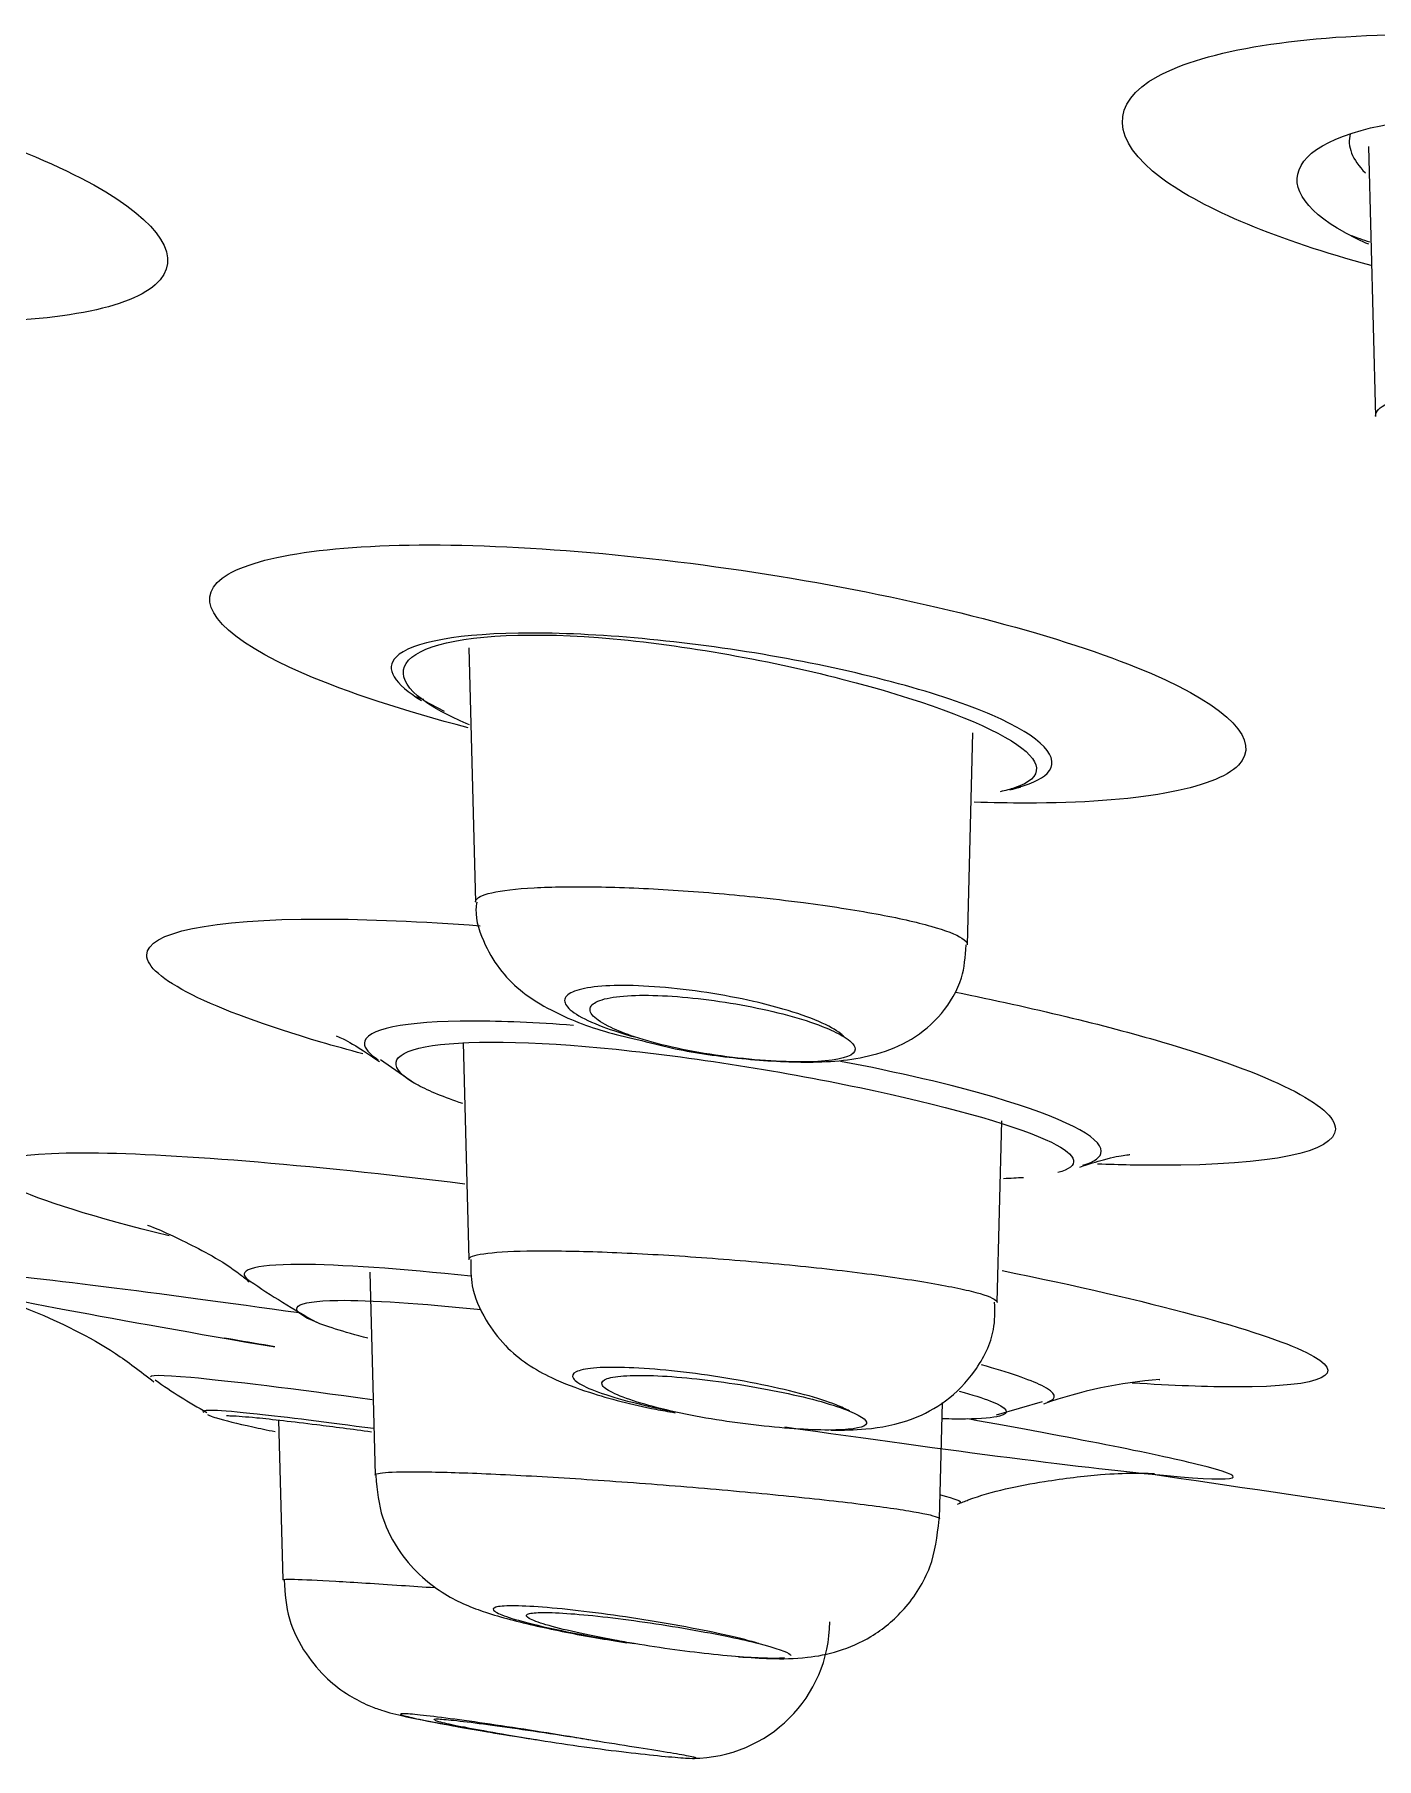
# Model space of a CAD drawing. Header units: millimetres. Extents: x -60 to 7633, y -2614 to 2146.
# Drawn here: x 2933.41 to 2941.08, y 1861.71 to 1871.56 of the extents above; entities that cross this region are included whole.
import ezdxf

# ---------------------------------------------------------------- set-up
doc = ezdxf.new("R2010")
doc.units = ezdxf.units.MM
doc.layers.get('0').update_dxf_attribs({"color": 250})

msp = doc.modelspace()

# ---------------------------------------------------------------- linework, layer by layer
at = {"linetype": 'Continuous'}
for p, q in [((2941.0357, 1870.9222), (2941.0761, 1869.3795)), ((2935.8946, 1868.0566), (2935.9326, 1866.6042)), ((2935.6376, 1867.7568), (2935.7523, 1867.6951)), ((2938.7432, 1866.3605), (2938.7749, 1867.5703)), ((2935.8613, 1865.8016), (2935.8938, 1864.5618)), ((2935.3895, 1865.7048), (2935.5836, 1865.5691)), ((2938.9135, 1864.3176), (2938.9407, 1865.3544)), ((2935.3277, 1864.4902), (2935.3581, 1863.3289)), ((2938.5845, 1863.0807), (2938.6019, 1863.7452)), ((2938.9091, 1863.6742), (2939.1734, 1863.75)), ((2934.8069, 1863.6436), (2934.8308, 1862.7317)), ((2938.5845, 1863.0807), (2938.5845, 1863.0807)), ((2934.8308, 1862.7317), (2934.8308, 1862.7314))]:
    msp.add_line(p, q, dxfattribs=at)
for centre, radius, start, end in [((2943.22, 1876.8009), 6.7838, 250.27605, 251.26798), ((2938.8358, 1877.3472), 10.105, 251.2144, 251.52892), ((2937.5412, 1868.7034), 5.1562, 235.77593, 240.77474), ((2935.7882, 1866.2266), 2.8948, 234.37363, 241.25608), ((2940.0297, 1861.3528), 2.5303, 94.24592, 109.64693), ((2940.9018, 1887.9618), 24.1089, 267.47376, 267.48147), ((2937.1707, 1862.4984), 0.7864, 270.24564, 359.49474)]:
    msp.add_arc(centre, radius, start, end, dxfattribs=at)
for points, knots in [([(2929.8013, 1871.5614), (2930.4053, 1871.5614), (2931.1681, 1871.4728), (2932.5983, 1871.1707), (2933.2606, 1870.9565), (2934.0901, 1870.5276), (2934.2599, 1870.3137), (2933.9999, 1870.0056), (2933.5756, 1869.9178), (2932.9133, 1869.9177), (2932.8454, 1869.9188), (2932.7758, 1869.9209)], [0, 0, 0, 0, 0.243294, 0.243294, 0.486588, 0.486588, 0.729882, 0.729882, 0.973175, 0.973175, 1, 1, 1, 1]), ([(2941.0516, 1870.2414), (2940.5242, 1870.3834), (2940.0939, 1870.5608), (2939.5619, 1870.9576), (2939.5558, 1871.17), (2940.1026, 1871.4726), (2940.6517, 1871.5614), (2941.3338, 1871.5614)], [0, 0, 0, 0, 0.293236, 0.293236, 0.646618, 0.646618, 1, 1, 1, 1]), ([(2940.6662, 1870.8368), (2940.7623, 1870.9624), (2941.0452, 1871.058), (2941.8435, 1871.1091), (2942.3525, 1871.0619), (2943.2686, 1870.865), (2943.6645, 1870.7233), (2944.1544, 1870.4458), (2944.2473, 1870.3081), (2944.0984, 1870.142), (2943.9762, 1870.0914), (2943.8027, 1870.0563)], [0, 0, 0, 0, 0.217819, 0.217819, 0.435638, 0.435638, 0.653457, 0.653457, 0.871277, 0.871277, 1, 1, 1, 1]), ([(2940.914, 1870.4221), (2940.9092, 1870.4247), (2940.9045, 1870.4272), (2940.6578, 1870.5627), (2940.5701, 1870.7113), (2940.6662, 1870.8368)], [0, 0, 0, 0, 0.019046, 0.019046, 1, 1, 1, 1]), ([(2941.0761, 1869.3799), (2941.0754, 1869.4064), (2941.0989, 1869.4314), (2941.1452, 1869.453), (2941.1936, 1869.4754), (2941.2682, 1869.4947), (2941.3631, 1869.5091), (2941.4563, 1869.5232), (2941.5716, 1869.533), (2941.6995, 1869.5375), (2941.8253, 1869.542), (2941.9667, 1869.5415), (2942.1119, 1869.5361), (2942.2561, 1869.5307), (2942.4081, 1869.5204), (2942.5552, 1869.5059), (2942.6433, 1869.4973), (2942.7309, 1869.4871), (2942.8154, 1869.4757)], [0, 0, 0, 0, 0.176471, 0.176471, 0.176471, 0.360604, 0.360604, 0.360604, 0.541206, 0.541206, 0.541206, 0.718817, 0.718817, 0.718817, 0.895284, 0.895284, 0.895284, 1, 1, 1, 1]), ([(2935.8895, 1867.5998), (2935.5228, 1867.6959), (2935.1999, 1867.8015), (2934.5032, 1868.1027), (2934.3237, 1868.2934), (2934.5878, 1868.5652), (2935.0299, 1868.645), (2935.67, 1868.645)], [0, 0, 0, 0, 0.215001, 0.215001, 0.6075, 0.6075, 1, 1, 1, 1]), ([(2935.67, 1868.645), (2936.3101, 1868.645), (2937.1208, 1868.5654), (2938.6438, 1868.294), (2939.351, 1868.1018), (2940.2407, 1867.7168), (2940.4261, 1867.5249), (2940.1583, 1867.2485), (2939.7109, 1867.1697), (2938.9838, 1867.1696), (2938.8847, 1867.1714), (2938.7822, 1867.1749)], [0, 0, 0, 0, 0.24095, 0.24095, 0.481901, 0.481901, 0.722851, 0.722851, 0.963802, 0.963802, 1, 1, 1, 1]), ([(2936.2526, 1868.1413), (2935.8444, 1868.1413), (2935.5628, 1868.0907), (2935.4127, 1867.9376), (2935.4666, 1867.8496), (2935.6241, 1867.7566)], [0, 0, 0, 0, 0.565015, 0.565015, 1, 1, 1, 1]), ([(2935.6605, 1867.7382), (2935.479, 1867.8591), (2935.4719, 1867.9746), (2935.8249, 1868.1229), (2936.192, 1868.1495), (2937.0798, 1868.0813), (2937.5917, 1867.9901), (2938.4612, 1867.7668), (2938.8116, 1867.6385), (2939.1777, 1867.4128), (2939.1883, 1867.3148), (2938.9883, 1867.2484), (2938.9611, 1867.2413), (2938.9306, 1867.2348)], [0, 0, 0, 0, 0.194736, 0.194736, 0.389472, 0.389472, 0.584208, 0.584208, 0.778943, 0.778943, 0.973679, 0.973679, 1, 1, 1, 1]), ([(2939.0025, 1867.2519), (2939.0973, 1867.2743), (2939.1647, 1867.3036), (2939.2846, 1867.4255), (2939.1717, 1867.5475), (2938.5994, 1867.7957), (2938.1506, 1867.9173), (2937.1787, 1868.0906), (2936.6608, 1868.1413), (2936.2526, 1868.1413)], [0, 0, 0, 0, 0.1188199, 0.1188199, 0.4125466, 0.4125466, 0.7062733, 0.7062733, 1, 1, 1, 1]), ([(2938.9864, 1867.2461), (2939.0089, 1867.2516), (2939.0391, 1867.2592), (2939.0461, 1867.2607), (2939.0461, 1867.2607)], [0, 0, 0, 0, 0.6210321, 1, 1, 1, 1]), ([(2935.9326, 1866.6049), (2935.9326, 1866.6065), (2935.9327, 1866.608), (2935.933, 1866.6095), (2935.937, 1866.6283), (2935.9687, 1866.6449), (2936.0256, 1866.6579), (2936.082, 1866.6707), (2936.1647, 1866.6804), (2936.2669, 1866.686), (2936.3681, 1866.6915), (2936.4913, 1866.6932), (2936.6262, 1866.6909), (2936.7604, 1866.6887), (2936.9098, 1866.6824), (2937.0621, 1866.6728), (2937.2147, 1866.663), (2937.3743, 1866.6496), (2937.528, 1866.6336), (2937.6226, 1866.6238), (2937.7162, 1866.6128), (2937.8061, 1866.6011)], [0, 0, 0, 0, 0.014594, 0.014594, 0.014594, 0.193295, 0.193295, 0.193295, 0.370127, 0.370127, 0.370127, 0.545145, 0.545145, 0.545145, 0.719214, 0.719214, 0.719214, 0.893593, 0.893593, 0.893593, 1, 1, 1, 1]), ([(2935.939, 1866.6042), (2935.9372, 1866.5892), (2935.9275, 1866.5097), (2935.9801, 1866.3612), (2936.0772, 1866.2015), (2936.212, 1866.0749), (2936.4044, 1865.9593), (2936.6231, 1865.8727), (2936.8119, 1865.8288), (2936.8833, 1865.8129)], [0, 0, 0, 0, 0.027764, 0.17067, 0.296782, 0.42498, 0.582396, 0.864285, 1, 1, 1, 1]), ([(2937.8061, 1866.6011), (2937.9559, 1866.5816), (2938.0982, 1866.5595), (2938.2215, 1866.5367), (2938.3446, 1866.514), (2938.4521, 1866.4899), (2938.535, 1866.4664), (2938.6183, 1866.4429), (2938.6791, 1866.4194), (2938.7123, 1866.3978), (2938.733, 1866.3843), (2938.7433, 1866.3714), (2938.743, 1866.3594)], [0, 0, 0, 0, 0.2754293, 0.2754293, 0.2754293, 0.5507767, 0.5507767, 0.5507767, 0.8272511, 0.8272511, 0.8272511, 1, 1, 1, 1]), ([(2935.2888, 1865.7371), (2935.2052, 1865.7594), (2935.1249, 1865.7818), (2934.4148, 1865.9899), (2934.0533, 1866.1718), (2934.0539, 1866.431), (2934.4157, 1866.5071), (2935.0511, 1866.5072)], [0, 0, 0, 0, 0.057102, 0.057102, 0.528551, 0.528551, 1, 1, 1, 1]), ([(2936.8833, 1865.8129), (2936.9513, 1865.795), (2937.1191, 1865.7519), (2937.4697, 1865.7028), (2937.8704, 1865.6818), (2938.1632, 1865.7063), (2938.4232, 1865.8072), (2938.6038, 1865.9571), (2938.7212, 1866.1559), (2938.7318, 1866.2896), (2938.7359, 1866.3592)], [0, 0, 0, 0, 0.085855, 0.244114, 0.412884, 0.613345, 0.718379, 0.818611, 0.919067, 1, 1, 1, 1]), ([(2938.0387, 1865.8338), (2938.0335, 1865.8397), (2938.0272, 1865.8456), (2938.0198, 1865.8517), (2937.9922, 1865.8742), (2937.9491, 1865.8983), (2937.894, 1865.9219), (2937.8379, 1865.9461), (2937.7678, 1865.9705), (2937.6894, 1865.9931), (2937.6368, 1866.0083), (2937.5798, 1866.0229), (2937.5204, 1866.0364), (2937.4363, 1866.0555), (2937.3454, 1866.0727), (2937.2551, 1866.0866), (2937.1648, 1866.1005), (2937.0725, 1866.1114), (2936.9863, 1866.1183), (2936.902, 1866.1251), (2936.8212, 1866.1281), (2936.7508, 1866.1273), (2936.6818, 1866.1264), (2936.6209, 1866.1218), (2936.5731, 1866.1137), (2936.5252, 1866.1056), (2936.4892, 1866.0939), (2936.4674, 1866.0796), (2936.4452, 1866.065), (2936.4373, 1866.0473), (2936.4438, 1866.0279), (2936.4506, 1866.008), (2936.4729, 1865.9858), (2936.5087, 1865.9631), (2936.5455, 1865.9398), (2936.5975, 1865.9153), (2936.6606, 1865.8916), (2936.7132, 1865.8718), (2936.7746, 1865.8522), (2936.8413, 1865.8338)], [0, 0, 0, 0, 0.023118, 0.023118, 0.023118, 0.110163, 0.110163, 0.110163, 0.198927, 0.198927, 0.198927, 0.257934, 0.257934, 0.257934, 0.342182, 0.342182, 0.342182, 0.426564, 0.426564, 0.426564, 0.509065, 0.509065, 0.509065, 0.589986, 0.589986, 0.589986, 0.671013, 0.671013, 0.671013, 0.75372, 0.75372, 0.75372, 0.839005, 0.839005, 0.839005, 0.92674, 0.92674, 0.92674, 1, 1, 1, 1]), ([(2936.8413, 1865.8338), (2936.7898, 1865.8512), (2936.7444, 1865.8692), (2936.7072, 1865.887), (2936.66, 1865.9095), (2936.6251, 1865.9322), (2936.6057, 1865.953), (2936.5864, 1865.9738), (2936.5819, 1865.9934), (2936.5932, 1866.0101), (2936.6041, 1866.0263), (2936.6305, 1866.0402), (2936.6703, 1866.0504), (2936.7089, 1866.0603), (2936.7612, 1866.0671), (2936.8229, 1866.0699), (2936.883, 1866.0728), (2936.9536, 1866.072), (2937.0289, 1866.0678), (2937.1035, 1866.0636), (2937.1846, 1866.0559), (2937.2656, 1866.0454), (2937.3476, 1866.0348), (2937.4316, 1866.0209), (2937.5112, 1866.0051), (2937.5929, 1865.9888), (2937.6721, 1865.97), (2937.7427, 1865.9502), (2937.8155, 1865.9297), (2937.8812, 1865.9076), (2937.9346, 1865.8856), (2937.9766, 1865.8683), (2938.0119, 1865.8508), (2938.0387, 1865.8338)], [0, 0, 0, 0, 0.077535, 0.077535, 0.077535, 0.176237, 0.176237, 0.176237, 0.274679, 0.274679, 0.274679, 0.370903, 0.370903, 0.370903, 0.464012, 0.464012, 0.464012, 0.5546, 0.5546, 0.5546, 0.644316, 0.644316, 0.644316, 0.735064, 0.735064, 0.735064, 0.828281, 0.828281, 0.828281, 0.92444, 0.92444, 0.92444, 1, 1, 1, 1]), ([(2938.6768, 1866.0893), (2939.1163, 1866.0002), (2939.5214, 1865.9029), (2940.4795, 1865.6221), (2940.8472, 1865.439), (2940.8458, 1865.1753), (2940.477, 1865.1001), (2939.7367, 1865.0999), (2939.6153, 1865.1024), (2939.4871, 1865.1072)], [0, 0, 0, 0, 0.195604, 0.195604, 0.564589, 0.564589, 0.933575, 0.933575, 1, 1, 1, 1]), ([(2935.9163, 1865.9242), (2935.5224, 1865.9242), (2935.2982, 1865.8772), (2935.2969, 1865.7691), (2935.3243, 1865.7371), (2935.3764, 1865.7024)], [0, 0, 0, 0, 0.7416441, 0.7416441, 1, 1, 1, 1]), ([(2935.1359, 1865.8403), (2935.1362, 1865.8401), (2935.1493, 1865.8346), (2935.2249, 1865.8003), (2935.3293, 1865.7293), (2935.3831, 1865.6931)], [0, 0, 0, 0, 0.233781, 0.667421, 1, 1, 1, 1]), ([(2935.6044, 1865.5575), (2935.4235, 1865.6547), (2935.4369, 1865.7372), (2935.8528, 1865.8173), (2936.2587, 1865.8117), (2937.2137, 1865.7139), (2937.7561, 1865.6248), (2938.6761, 1865.4262), (2939.0429, 1865.3195), (2939.3793, 1865.1561), (2939.3923, 1865.0944), (2939.2598, 1865.0581)], [0, 0, 0, 0, 0.205651, 0.205651, 0.411301, 0.411301, 0.616952, 0.616952, 0.822603, 0.822603, 1, 1, 1, 1]), ([(2938.0387, 1865.8338), (2938.0726, 1865.8125), (2938.0929, 1865.7932), (2938.1063, 1865.758), (2938.0987, 1865.7426), (2938.0331, 1865.7049), (2937.9304, 1865.6912), (2937.6503, 1865.691), (2937.4753, 1865.7045), (2937.1317, 1865.7549), (2936.9679, 1865.7911), (2936.8413, 1865.8338)], [0, 0, 0, 0, 0.125, 0.125, 0.25, 0.25, 0.5, 0.5, 0.75, 0.75, 1, 1, 1, 1]), ([(2939.4029, 1865.1004), (2939.4714, 1865.1211), (2939.5082, 1865.1479), (2939.5103, 1865.2606), (2939.2878, 1865.3737), (2938.6515, 1865.5605), (2938.3468, 1865.6314), (2938.0187, 1865.6941)], [0, 0, 0, 0, 0.197004, 0.197004, 0.691506, 0.691506, 1, 1, 1, 1]), ([(2934.1818, 1864.6968), (2933.7554, 1864.8019), (2933.4422, 1864.8988), (2933.0308, 1865.0994), (2933.173, 1865.1717), (2933.6839, 1865.1717)], [0, 0, 0, 0, 0.385565, 0.385565, 1, 1, 1, 1]), ([(2939.3857, 1865.0899), (2939.4385, 1865.1071), (2939.5525, 1865.1446), (2939.6493, 1865.1586), (2939.6707, 1865.1611), (2939.6709, 1865.1613)], [0, 0, 0, 0, 0.269226, 0.685942, 1, 1, 1, 1]), ([(2934.0581, 1864.7582), (2934.0581, 1864.7582), (2934.0593, 1864.7579), (2934.0985, 1864.745), (2934.2821, 1864.6596), (2934.4999, 1864.5488), (2934.6202, 1864.45), (2934.6387, 1864.4348)], [0, 0, 0, 0, 0.0083194, 0.2902978, 0.5711569, 0.9433681, 1, 1, 1, 1]), ([(2935.8938, 1864.5618), (2935.8938, 1864.5619), (2935.8938, 1864.562), (2935.8938, 1864.5621), (2935.8938, 1864.5756), (2935.9232, 1864.587), (2935.9796, 1864.5952), (2936.0357, 1864.6034), (2936.1202, 1864.6087), (2936.2259, 1864.6106), (2936.3311, 1864.6125), (2936.4604, 1864.6112), (2936.6029, 1864.6067), (2936.7452, 1864.6022), (2936.9046, 1864.5944), (2937.0681, 1864.5841), (2937.2319, 1864.5737), (2937.4043, 1864.5604), (2937.571, 1864.5454), (2937.7386, 1864.5302), (2937.9051, 1864.5128), (2938.0569, 1864.4947), (2938.2097, 1864.4764), (2938.3517, 1864.4568), (2938.4714, 1864.4375), (2938.5916, 1864.4182), (2938.6926, 1864.3986), (2938.7659, 1864.3805), (2938.8393, 1864.3623), (2938.887, 1864.345), (2938.905, 1864.3301), (2938.9107, 1864.3254), (2938.9135, 1864.3209), (2938.9134, 1864.3166)], [0, 0, 0, 0, 0.000647, 0.000647, 0.000647, 0.108285, 0.108285, 0.108285, 0.215228, 0.215228, 0.215228, 0.321624, 0.321624, 0.321624, 0.42786, 0.42786, 0.42786, 0.53439, 0.53439, 0.53439, 0.641536, 0.641536, 0.641536, 0.749355, 0.749355, 0.749355, 0.857606, 0.857606, 0.857606, 0.965858, 0.965858, 0.965858, 1, 1, 1, 1]), ([(2934.9236, 1864.2565), (2934.0995, 1864.3726), (2933.4042, 1864.4594), (2932.5756, 1864.5344), (2932.5071, 1864.5119), (2933.1656, 1864.3514), (2933.88, 1864.2164), (2934.7787, 1864.0638), (2934.7799, 1864.0636), (2934.7811, 1864.0634)], [0, 0, 0, 0, 0.310659, 0.310659, 0.655092, 0.655092, 0.999525, 0.999525, 1, 1, 1, 1]), ([(2935.9065, 1864.5617), (2935.9053, 1864.5067), (2935.9045, 1864.3922), (2935.983, 1864.2169), (2936.0972, 1864.067), (2936.232, 1863.9574), (2936.3923, 1863.8699), (2936.6082, 1863.7909), (2936.8594, 1863.723), (2937.0324, 1863.6933), (2937.073, 1863.6864)], [0, 0, 0, 0, 0.083967, 0.203623, 0.309727, 0.410718, 0.520621, 0.690792, 0.937629, 1, 1, 1, 1]), ([(2938.9425, 1864.4988), (2939.789, 1864.3262), (2940.4285, 1864.1546), (2940.936, 1863.9054), (2940.7851, 1863.8338), (2940.117, 1863.8337), (2939.9156, 1863.8414), (2939.6853, 1863.856)], [0, 0, 0, 0, 0.427433, 0.427433, 0.859671, 0.859671, 1, 1, 1, 1]), ([(2933.0621, 1864.386), (2933.0623, 1864.3859), (2933.0829, 1864.3809), (2933.2056, 1864.3439), (2933.47, 1864.245), (2933.8114, 1864.082), (2934.015, 1863.9243), (2934.0947, 1863.8624)], [0, 0, 0, 0, 0.177026, 0.323869, 0.494244, 0.832237, 1, 1, 1, 1]), ([(2935.0002, 1864.2126), (2934.8414, 1864.2817), (2934.8954, 1864.3249), (2935.3295, 1864.331), (2935.6211, 1864.3114), (2935.9653, 1864.2753)], [0, 0, 0, 0, 0.5752071, 0.5752071, 1, 1, 1, 1]), ([(2937.9639, 1863.5862), (2938.0362, 1863.5861), (2938.181, 1863.5903), (2938.3989, 1863.6271), (2938.6301, 1863.7474), (2938.7981, 1863.9209), (2938.9025, 1864.1295), (2938.9008, 1864.2609), (2938.8992, 1864.3179)], [0, 0, 0, 0, 0.171412, 0.400892, 0.553403, 0.717557, 0.894405, 1, 1, 1, 1]), ([(2934.7848, 1864.0632), (2934.7032, 1864.077), (2934.607, 1864.0935), (2934.5139, 1864.1097), (2934.4985, 1864.1123)], [0, 0, 0, 0, 0.833788, 1, 1, 1, 1]), ([(2934.0793, 1863.8887), (2934.058, 1863.904), (2934.1337, 1863.9046), (2934.5262, 1863.8691), (2934.8973, 1863.8234), (2935.3421, 1863.7618)], [0, 0, 0, 0, 0.438484, 0.438484, 1, 1, 1, 1]), ([(2938.0688, 1863.696), (2938.0497, 1863.7072), (2938.0244, 1863.719), (2937.9939, 1863.731), (2937.9459, 1863.75), (2937.8837, 1863.77), (2937.8123, 1863.7894), (2937.7401, 1863.809), (2937.6566, 1863.8286), (2937.5686, 1863.8465), (2937.4809, 1863.8643), (2937.3862, 1863.881), (2937.2926, 1863.895), (2937.2006, 1863.9089), (2937.107, 1863.9205), (2937.0199, 1863.9289), (2936.9348, 1863.9372), (2936.8535, 1863.9426), (2936.7833, 1863.9446), (2936.7142, 1863.9466), (2936.6538, 1863.9455), (2936.607, 1863.9412), (2936.5605, 1863.937), (2936.5263, 1863.9296), (2936.5069, 1863.9197), (2936.4873, 1863.9097), (2936.4823, 1863.8969), (2936.4919, 1863.8824), (2936.5018, 1863.8675), (2936.5271, 1863.8505), (2936.5655, 1863.8326), (2936.6048, 1863.8143), (2936.659, 1863.7947), (2936.7234, 1863.7753), (2936.7888, 1863.7557), (2936.8667, 1863.7357), (2936.9506, 1863.717), (2936.9829, 1863.7099), (2937.0163, 1863.7028), (2937.0504, 1863.696)], [0, 0, 0, 0, 0.053688, 0.053688, 0.053688, 0.138208, 0.138208, 0.138208, 0.223636, 0.223636, 0.223636, 0.308775, 0.308775, 0.308775, 0.392527, 0.392527, 0.392527, 0.474444, 0.474444, 0.474444, 0.554925, 0.554925, 0.554925, 0.634975, 0.634975, 0.634975, 0.715738, 0.715738, 0.715738, 0.798043, 0.798043, 0.798043, 0.882095, 0.882095, 0.882095, 0.967355, 0.967355, 0.967355, 1, 1, 1, 1]), ([(2937.0504, 1863.696), (2936.9784, 1863.7127), (2936.9121, 1863.7303), (2936.8565, 1863.7476), (2936.7977, 1863.7658), (2936.7493, 1863.7841), (2936.7152, 1863.8011), (2936.6813, 1863.818), (2936.6608, 1863.8339), (2936.6558, 1863.8475), (2936.6509, 1863.861), (2936.6609, 1863.8725), (2936.6853, 1863.8811), (2936.7091, 1863.8895), (2936.7474, 1863.8953), (2936.797, 1863.8981), (2936.8457, 1863.9007), (2936.9067, 1863.9005), (2936.9748, 1863.8973), (2937.0425, 1863.8942), (2937.119, 1863.8881), (2937.1981, 1863.8796), (2937.2777, 1863.871), (2937.3621, 1863.8598), (2937.4445, 1863.8468), (2937.5283, 1863.8336), (2937.6123, 1863.8183), (2937.6898, 1863.802), (2937.7689, 1863.7855), (2937.8434, 1863.7675), (2937.9075, 1863.7496), (2937.9715, 1863.7317), (2938.0268, 1863.7133), (2938.0688, 1863.696)], [0, 0, 0, 0, 0.088929, 0.088929, 0.088929, 0.182871, 0.182871, 0.182871, 0.276686, 0.276686, 0.276686, 0.369112, 0.369112, 0.369112, 0.459532, 0.459532, 0.459532, 0.548266, 0.548266, 0.548266, 0.636353, 0.636353, 0.636353, 0.725059, 0.725059, 0.725059, 0.81537, 0.81537, 0.81537, 0.907618, 0.907618, 0.907618, 1, 1, 1, 1]), ([(2939.2005, 1863.7474), (2939.262, 1863.7676), (2939.2527, 1863.7998), (2939.0992, 1863.8756), (2938.9811, 1863.9159), (2938.8232, 1863.9598)], [0, 0, 0, 0, 0.550999, 0.550999, 1, 1, 1, 1]), ([(2938.6968, 1863.8103), (2938.7714, 1863.7895), (2938.8319, 1863.7702), (2938.9758, 1863.7137), (2938.9918, 1863.6843), (2938.9273, 1863.6671)], [0, 0, 0, 0, 0.308447, 0.308447, 1, 1, 1, 1]), ([(2935.3489, 1863.5953), (2935.0811, 1863.6316), (2934.851, 1863.6606), (2934.4583, 1863.7028), (2934.3518, 1863.706), (2934.3787, 1863.6886)], [0, 0, 0, 0, 0.4257518, 0.4257518, 1, 1, 1, 1]), ([(2938.0688, 1863.696), (2938.1487, 1863.6631), (2938.1816, 1863.6358), (2938.1404, 1863.5977), (2938.0659, 1863.5875), (2937.8362, 1863.5875), (2937.6824, 1863.5976), (2937.3603, 1863.6355), (2937.193, 1863.6631), (2937.0504, 1863.696)], [0, 0, 0, 0, 0.25, 0.25, 0.5, 0.5, 0.75, 0.75, 1, 1, 1, 1]), ([(2934.4003, 1863.6768), (2934.4035, 1863.6752), (2934.4242, 1863.6646), (2934.4825, 1863.6473), (2934.596, 1863.618), (2934.7409, 1863.5881), (2934.7873, 1863.5789)], [0, 0, 0, 0, 0.02406, 0.184227, 0.760999, 1, 1, 1, 1]), ([(2934.51, 1863.6697), (2934.51, 1863.6697), (2934.5118, 1863.6698), (2934.5454, 1863.6698), (2934.6885, 1863.6586), (2934.9648, 1863.627), (2935.2266, 1863.5929), (2935.3384, 1863.5779)], [0, 0, 0, 0, 0.017646, 0.141343, 0.395571, 0.754118, 1, 1, 1, 1]), ([(2937.6993, 1863.606), (2938.6531, 1863.4683), (2939.45, 1863.3667), (2940.3199, 1863.2874), (2940.3835, 1863.3111), (2939.8115, 1863.4515), (2939.3479, 1863.5432), (2938.7453, 1863.6509)], [0, 0, 0, 0, 0.363011, 0.363011, 0.726023, 0.726023, 1, 1, 1, 1]), ([(2938.9273, 1863.6671), (2938.8897, 1863.6572), (2938.8247, 1863.6514), (2938.6937, 1863.6497), (2938.6496, 1863.6501), (2938.6011, 1863.6513)], [0, 0, 0, 0, 0.700008, 0.700008, 1, 1, 1, 1]), ([(2935.3581, 1863.3296), (2935.3579, 1863.3371), (2935.384, 1863.3426), (2935.4349, 1863.3458), (2935.4898, 1863.3493), (2935.575, 1863.35), (2935.6835, 1863.348), (2935.7919, 1863.346), (2935.9263, 1863.3413), (2936.0758, 1863.3341), (2936.2254, 1863.327), (2936.3942, 1863.3172), (2936.5681, 1863.3057), (2936.7426, 1863.2942), (2936.9271, 1863.2805), (2937.1064, 1863.2659), (2937.2865, 1863.2513), (2937.4663, 1863.2352), (2937.631, 1863.2192), (2937.7963, 1863.203), (2937.951, 1863.1864), (2938.0824, 1863.1707), (2938.2138, 1863.1549), (2938.3255, 1863.1396), (2938.408, 1863.126), (2938.4904, 1863.1124), (2938.546, 1863.1002), (2938.5702, 1863.0903), (2938.5797, 1863.0864), (2938.5844, 1863.0828), (2938.5844, 1863.0796)], [0, 0, 0, 0, 0.098922, 0.098922, 0.098922, 0.205777, 0.205777, 0.205777, 0.312442, 0.312442, 0.312442, 0.419198, 0.419198, 0.419198, 0.526285, 0.526285, 0.526285, 0.633799, 0.633799, 0.633799, 0.741648, 0.741648, 0.741648, 0.849594, 0.849594, 0.849594, 0.957354, 0.957354, 0.957354, 1, 1, 1, 1]), ([(2935.3624, 1863.3287), (2935.3699, 1863.2388), (2935.3853, 1863.0923), (2935.4915, 1862.8905), (2935.6199, 1862.7458), (2935.7541, 1862.6481), (2935.8807, 1862.5852), (2936.0406, 1862.5268), (2936.2602, 1862.4704), (2936.5611, 1862.4089), (2936.7339, 1862.3822), (2936.7975, 1862.3725)], [0, 0, 0, 0, 0.116086, 0.221429, 0.312559, 0.393106, 0.466191, 0.547605, 0.739485, 0.917498, 1, 1, 1, 1]), ([(2938.6875, 1863.1642), (2938.7099, 1863.1733), (2938.8623, 1863.2352), (2939.1575, 1863.2937), (2939.4889, 1863.3357), (2939.6917, 1863.3418), (2939.7897, 1863.3403), (2939.8118, 1863.3391), (2939.8134, 1863.339), (2939.8134, 1863.339)], [0, 0, 0, 0, 0.040182, 0.31818, 0.536286, 0.697431, 0.825712, 0.97603, 1, 1, 1, 1]), ([(2937.4361, 1862.2921), (2937.5032, 1862.2872), (2937.6338, 1862.2798), (2937.7989, 1862.2801), (2938.006, 1862.3167), (2938.208, 1862.4052), (2938.3983, 1862.5629), (2938.5484, 1862.8014), (2938.5712, 1862.9764), (2938.5817, 1863.0776)], [0, 0, 0, 0, 0.13474, 0.302832, 0.421101, 0.54081, 0.681776, 0.842294, 1, 1, 1, 1]), ([(2934.8308, 1862.7327), (2934.8307, 1862.735), (2934.8538, 1862.7356), (2934.8987, 1862.7344), (2934.9496, 1862.733), (2935.0301, 1862.7293), (2935.1333, 1862.7235), (2935.2366, 1862.7177), (2935.3655, 1862.7097), (2935.5094, 1862.7001), (2935.5701, 1862.696), (2935.6342, 1862.6917), (2935.7006, 1862.6871)], [0, 0, 0, 0, 0.266914, 0.266914, 0.266914, 0.569531, 0.569531, 0.569531, 0.872304, 0.872304, 0.872304, 1, 1, 1, 1]), ([(2934.8382, 1862.7317), (2934.843, 1862.6493), (2934.854, 1862.5091), (2934.9529, 1862.3127), (2935.0757, 1862.1682), (2935.2019, 1862.0723), (2935.3127, 1862.0158), (2935.3934, 1861.9866), (2935.4541, 1861.969), (2935.5552, 1861.9443), (2935.7289, 1861.9104), (2936.0111, 1861.861), (2936.1736, 1861.8353), (2936.2496, 1861.8234)], [0, 0, 0, 0, 0.105552, 0.209812, 0.297855, 0.372183, 0.432472, 0.475555, 0.511061, 0.569083, 0.755492, 0.901611, 1, 1, 1, 1]), ([(2937.5523, 1862.3671), (2937.5461, 1862.369), (2937.5397, 1862.3709), (2937.5331, 1862.3728), (2937.4829, 1862.3873), (2937.4189, 1862.4033), (2937.3463, 1862.4193), (2937.2729, 1862.4356), (2937.1888, 1862.4524), (2937.1007, 1862.4685), (2937.0124, 1862.4846), (2936.9177, 1862.5003), (2936.8245, 1862.5144), (2936.732, 1862.5284), (2936.6383, 1862.541), (2936.5517, 1862.5513), (2936.4662, 1862.5615), (2936.3851, 1862.5696), (2936.3154, 1862.575), (2936.2467, 1862.5802), (2936.1872, 1862.583), (2936.1419, 1862.5829), (2936.097, 1862.5829), (2936.0648, 1862.5801), (2936.048, 1862.5749), (2936.0312, 1862.5696), (2936.0292, 1862.5617), (2936.0419, 1862.5519), (2936.0549, 1862.542), (2936.0832, 1862.5298), (2936.1244, 1862.5163), (2936.1663, 1862.5027), (2936.2225, 1862.4874), (2936.2886, 1862.4717), (2936.3555, 1862.4558), (2936.4343, 1862.439), (2936.5184, 1862.4228), (2936.6032, 1862.4064), (2936.6958, 1862.3901), (2936.7886, 1862.3752), (2936.8057, 1862.3725), (2936.8228, 1862.3698), (2936.84, 1862.3671)], [0, 0, 0, 0, 0.01064, 0.01064, 0.01064, 0.092058, 0.092058, 0.092058, 0.174487, 0.174487, 0.174487, 0.257272, 0.257272, 0.257272, 0.339575, 0.339575, 0.339575, 0.42077, 0.42077, 0.42077, 0.500742, 0.500742, 0.500742, 0.579922, 0.579922, 0.579922, 0.659069, 0.659069, 0.659069, 0.738937, 0.738937, 0.738937, 0.819973, 0.819973, 0.819973, 0.902139, 0.902139, 0.902139, 0.9849, 0.9849, 0.9849, 1, 1, 1, 1]), ([(2936.84, 1862.3671), (2936.8024, 1862.3735), (2936.7652, 1862.38), (2936.7292, 1862.3867), (2936.6486, 1862.4015), (2936.5719, 1862.417), (2936.5054, 1862.4319), (2936.4384, 1862.4469), (2936.38, 1862.4617), (2936.3349, 1862.4751), (2936.29, 1862.4884), (2936.2572, 1862.5007), (2936.2395, 1862.5109), (2936.2219, 1862.5209), (2936.2186, 1862.5292), (2936.2299, 1862.5349), (2936.2411, 1862.5406), (2936.2668, 1862.544), (2936.305, 1862.5448), (2936.3428, 1862.5456), (2936.3938, 1862.5439), (2936.4537, 1862.5398), (2936.5136, 1862.5358), (2936.584, 1862.5293), (2936.6591, 1862.5209), (2936.7348, 1862.5124), (2936.8173, 1862.5018), (2936.8999, 1862.4899), (2936.9838, 1862.4779), (2937.07, 1862.4642), (2937.1517, 1862.45), (2937.2346, 1862.4356), (2937.3151, 1862.4202), (2937.3866, 1862.4052), (2937.4482, 1862.3923), (2937.5046, 1862.3793), (2937.5523, 1862.3671)], [0, 0, 0, 0, 0.039964, 0.039964, 0.039964, 0.12969, 0.12969, 0.12969, 0.21995, 0.21995, 0.21995, 0.309835, 0.309835, 0.309835, 0.398592, 0.398592, 0.398592, 0.485987, 0.485987, 0.485987, 0.572403, 0.572403, 0.572403, 0.658631, 0.658631, 0.658631, 0.745521, 0.745521, 0.745521, 0.83364, 0.83364, 0.83364, 0.923042, 0.923042, 0.923042, 1, 1, 1, 1]), ([(2937.6981, 1862.2857), (2937.6817, 1862.2838), (2937.6599, 1862.2828), (2937.5554, 1862.2828), (2937.4336, 1862.2907), (2937.1529, 1862.3198), (2936.9925, 1862.3412), (2936.84, 1862.3671)], [0, 0, 0, 0, 0.148298, 0.148298, 0.574149, 0.574149, 1, 1, 1, 1]), ([(2937.5523, 1862.3671), (2937.6532, 1862.3412), (2937.7157, 1862.32), (2937.7326, 1862.3032), (2937.7337, 1862.3011), (2937.7338, 1862.2993)], [0, 0, 0, 0, 0.87076, 0.87076, 1, 1, 1, 1]), ([(2936.5917, 1861.8152), (2936.5621, 1861.8203), (2936.5316, 1861.8255), (2936.5005, 1861.8306), (2936.4174, 1861.8445), (2936.3286, 1861.8588), (2936.2416, 1861.8723), (2936.1544, 1861.8859), (2936.0665, 1861.8991), (2935.9853, 1861.9108), (2935.9046, 1861.9224), (2935.8282, 1861.9329), (2935.7627, 1861.9414), (2935.698, 1861.9498), (2935.6422, 1861.9564), (2935.6001, 1861.9606), (2935.5586, 1861.9648), (2935.5292, 1861.9668), (2935.5147, 1861.9665), (2935.5003, 1861.9661), (2935.5, 1861.9634), (2935.5138, 1861.9587), (2935.5276, 1861.9539), (2935.5559, 1861.9469), (2935.5963, 1861.9382), (2935.637, 1861.9295), (2935.6909, 1861.9189), (2935.7538, 1861.9073), (2935.8173, 1861.8955), (2935.8916, 1861.8823), (2935.9706, 1861.8689), (2936.0504, 1861.8553), (2936.1372, 1861.841), (2936.2239, 1861.8273), (2936.2491, 1861.8233), (2936.2744, 1861.8193), (2936.2997, 1861.8154)], [0, 0, 0, 0, 0.035327, 0.035327, 0.035327, 0.130433, 0.130433, 0.130433, 0.225814, 0.225814, 0.225814, 0.320691, 0.320691, 0.320691, 0.414506, 0.414506, 0.414506, 0.507187, 0.507187, 0.507187, 0.599167, 0.599167, 0.599167, 0.691166, 0.691166, 0.691166, 0.783886, 0.783886, 0.783886, 0.877721, 0.877721, 0.877721, 0.972595, 0.972595, 0.972595, 1, 1, 1, 1]), ([(2936.5917, 1861.8152), (2936.5463, 1861.8226), (2936.4998, 1861.83), (2936.4535, 1861.8373), (2936.3684, 1861.8506), (2936.282, 1861.8636), (2936.2013, 1861.8754), (2936.121, 1861.887), (2936.0442, 1861.8977), (2935.9775, 1861.9065), (2935.9115, 1861.9152), (2935.8535, 1861.9222), (2935.8086, 1861.927), (2935.7643, 1861.9317), (2935.7314, 1861.9344), (2935.7129, 1861.9347), (2935.7007, 1861.935), (2935.6945, 1861.9342), (2935.6945, 1861.9325)], [0, 0, 0, 0, 0.105751, 0.105751, 0.105751, 0.300281, 0.300281, 0.300281, 0.494015, 0.494015, 0.494015, 0.685696, 0.685696, 0.685696, 0.875005, 0.875005, 0.875005, 1, 1, 1, 1]), ([(2935.699, 1861.9292), (2935.7082, 1861.9253), (2935.7315, 1861.9191), (2935.767, 1861.9113), (2935.8027, 1861.9034), (2935.8516, 1861.8936), (2935.9097, 1861.8827), (2935.9684, 1861.8717), (2936.0381, 1861.8592), (2936.1131, 1861.8464), (2936.172, 1861.8363), (2936.2352, 1861.8258), (2936.2997, 1861.8154)], [0, 0, 0, 0, 0.261365, 0.261365, 0.261365, 0.524512, 0.524512, 0.524512, 0.790746, 0.790746, 0.790746, 1, 1, 1, 1]), ([(2936.2997, 1861.8154), (2936.3823, 1861.8019), (2936.4691, 1861.7891), (2936.5527, 1861.7775), (2936.6364, 1861.766), (2936.7193, 1861.7555), (2936.7943, 1861.7467), (2936.8689, 1861.7379), (2936.9378, 1861.7305), (2936.9951, 1861.7249), (2937.052, 1861.7194), (2937.0991, 1861.7154), (2937.1324, 1861.7132), (2937.1656, 1861.711), (2937.186, 1861.7106), (2937.192, 1861.7118)], [0, 0, 0, 0, 0.201662, 0.201662, 0.201662, 0.403414, 0.403414, 0.403414, 0.603778, 0.603778, 0.603778, 0.80247, 0.80247, 0.80247, 1, 1, 1, 1]), ([(2937.194, 1861.7129), (2937.1939, 1861.7145), (2937.1852, 1861.7171), (2937.1683, 1861.7207), (2937.1467, 1861.7253), (2937.111, 1861.7317), (2937.0642, 1861.7395), (2937.0173, 1861.7473), (2936.9579, 1861.7568), (2936.8911, 1861.7674), (2936.8238, 1861.7781), (2936.7471, 1861.7902), (2936.6674, 1861.803), (2936.6425, 1861.807), (2936.6172, 1861.8111), (2936.5917, 1861.8152)], [0, 0, 0, 0, 0.190471, 0.190471, 0.190471, 0.433693, 0.433693, 0.433693, 0.678043, 0.678043, 0.678043, 0.924227, 0.924227, 0.924227, 1, 1, 1, 1])]:
    msp.add_open_spline(points, degree=3, knots=knots, dxfattribs=at)
for points in [[(2940.9313, 1870.9945), (2940.9125, 1870.9225), (2940.9424, 1870.8461), (2941.018, 1870.7705)], [(2941.0381, 1870.3627), (2940.9933, 1870.3821), (2940.9518, 1870.4019), (2940.914, 1870.4221)], [(2935.8974, 1867.6168), (2935.8015, 1867.6567), (2935.7214, 1867.6975), (2935.6605, 1867.7382)], [(2935.0511, 1866.5072), (2935.3166, 1866.5072), (2935.6251, 1866.4939), (2935.9589, 1866.4691)], [(2936.4915, 1865.8997), (2936.2797, 1865.9157), (2936.0841, 1865.9242), (2935.9163, 1865.9242)], [(2935.8593, 1865.4525), (2935.7542, 1865.488), (2935.6678, 1865.5234), (2935.6044, 1865.5575)], [(2933.6839, 1865.1717), (2934.169, 1865.1717), (2934.9663, 1865.1066), (2935.872, 1864.9947)], [(2939.0634, 1865.0294), (2939.0282, 1865.0268), (2938.9901, 1865.0248), (2938.9492, 1865.0234)], [(2934.9267, 1864.5335), (2934.6548, 1864.5335), (2934.555, 1864.4998), (2934.6379, 1864.4411)], [(2935.9059, 1864.4663), (2935.503, 1864.5093), (2935.1567, 1864.5335), (2934.9267, 1864.5335)], [(2935.317, 1864.1115), (2935.1781, 1864.148), (2935.0696, 1864.1824), (2935.0002, 1864.2126)], [(2939.7926, 1863.3369), (2940.7073, 1863.2017), (2941.684, 1863.0584), (2942.7225, 1862.907)], [(2938.584, 1863.2183), (2938.6794, 1863.1946), (2938.7166, 1863.1794), (2938.6978, 1863.1731)]]:
    msp.add_open_spline(points, degree=3, dxfattribs=at)

doc.saveas('drawing.dxf')
